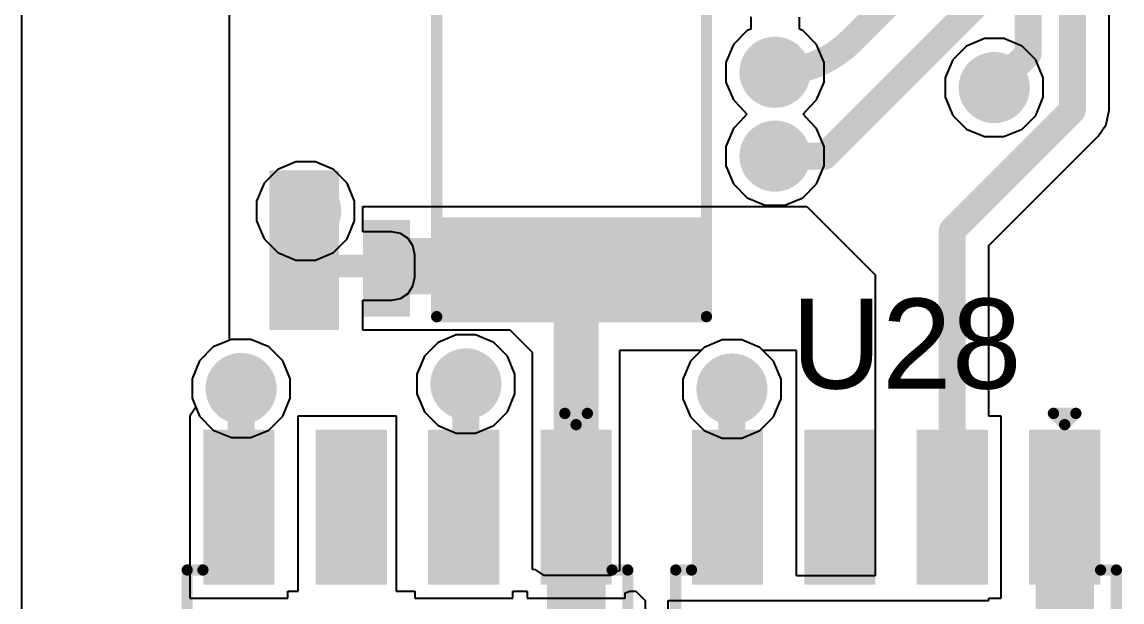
# Model space of a CAD drawing. Header units: millimetres. Extents: x 0 to 5423, y 0 to 5425.
# Drawn here: x 87.52 to 99.94, y 13.69 to 20.24 of the extents above; entities that cross this region are included whole.
import ezdxf

# ---------------------------------------------------------------- set-up
doc = ezdxf.new("R2010")
doc.units = ezdxf.units.MM
for name, color, linetype in [('BottomLayer', 5, 'Continuous'), ('BottomSolder', 6, 'Continuous'), ('TopLayer', 1, 'Continuous'), ('TopOverlay', 2, 'Continuous'), ('TopPaste', 8, 'Continuous'), ('TopSolder', 216, 'Continuous'), ('ViaHoleLayer', 16, 'Continuous')]:
    doc.layers.add(name, color=color, linetype=linetype)
doc.styles.add('Arial', font='', dxfattribs={"height": 0.2})
doc.styles.get('Arial').set_extended_font_data('Arial')

# ---------------------------------------------------------------- blocks, each defined once
blk = doc.blocks.new('N___T___P___53')
at = {"layer": 'TopLayer'}
for points in [[(-0.699, -0.318), (-0.699, 0.318), (-0.241, 0.318), (-0.241, -0.318)], [(0.241, -0.318), (0.241, 0.318), (0.699, 0.318), (0.699, -0.318)], [(-0.385, -0.126), (0.377, -0.126), (0.377, 0.128), (-0.385, 0.128)]]:
    blk.add_hatch(color=1, dxfattribs=at).paths.add_polyline_path(points)
at = {"layer": 'TopPaste'}
for points in [[(-0.699, -0.318), (-0.699, 0.318), (-0.241, 0.318), (-0.241, -0.318)], [(0.241, -0.318), (0.241, 0.318), (0.699, 0.318), (0.699, -0.318)]]:
    blk.add_hatch(color=8, dxfattribs=at).paths.add_polyline_path(points)
blk = doc.blocks.new('SOIC_8_114')
at = {"layer": 'TopLayer'}
for points in [[(-1.925, 2.205), (-1.925, 1.605), (-3.475, 1.605), (-3.475, 2.205)], [(3.475, 2.205), (3.475, 1.605), (1.925, 1.605), (1.925, 2.205)], [(-1.925, 0.935), (-1.925, 0.335), (-3.475, 0.335), (-3.475, 0.935)], [(3.475, 0.935), (3.475, 0.335), (1.925, 0.335), (1.925, 0.935)], [(-1.925, -0.335), (-1.925, -0.935), (-3.475, -0.935), (-3.475, -0.335)], [(3.475, -0.335), (3.475, -0.935), (1.925, -0.935), (1.925, -0.335)], [(-1.925, -1.605), (-1.925, -2.205), (-3.475, -2.205), (-3.475, -1.605)], [(3.475, -1.605), (3.475, -2.205), (1.925, -2.205), (1.925, -1.605)]]:
    blk.add_hatch(color=1, dxfattribs=at).paths.add_polyline_path(points)
at = {"layer": 'TopOverlay'}
blk.add_hatch(color=2, dxfattribs=at).paths.add_polyline_path([(-1.834, 1.578), (-1.503, 1.578), (-1.503, 2.239), (-1.834, 2.239)])
at = {"layer": 'TopPaste'}
for points in [[(-1.925, 2.205), (-1.925, 1.605), (-3.475, 1.605), (-3.475, 2.205)], [(3.475, 2.205), (3.475, 1.605), (1.925, 1.605), (1.925, 2.205)], [(-1.925, 0.935), (-1.925, 0.335), (-3.475, 0.335), (-3.475, 0.935)], [(3.475, 0.935), (3.475, 0.335), (1.925, 0.335), (1.925, 0.935)], [(-1.925, -0.335), (-1.925, -0.935), (-3.475, -0.935), (-3.475, -0.335)], [(3.475, -0.335), (3.475, -0.935), (1.925, -0.935), (1.925, -0.335)], [(-1.925, -1.605), (-1.925, -2.205), (-3.475, -2.205), (-3.475, -1.605)], [(3.475, -1.605), (3.475, -2.205), (1.925, -2.205), (1.925, -1.605)]]:
    blk.add_hatch(color=8, dxfattribs=at).paths.add_polyline_path(points)
at = {"layer": 'TopSolder'}
for points in [[(-1.823, 2.307), (-1.823, 1.503), (-3.577, 1.503), (-3.577, 2.307)], [(3.577, 2.307), (3.577, 1.503), (1.823, 1.503), (1.823, 2.307)], [(-1.823, 1.037), (-1.823, 0.233), (-3.577, 0.233), (-3.577, 1.037)], [(3.577, 1.037), (3.577, 0.233), (1.823, 0.233), (1.823, 1.037)], [(-1.823, -0.233), (-1.823, -1.037), (-3.577, -1.037), (-3.577, -0.233)], [(3.577, -0.233), (3.577, -1.037), (1.823, -1.037), (1.823, -0.233)], [(-1.823, -1.503), (-1.823, -2.307), (-3.577, -2.307), (-3.577, -1.503)], [(3.577, -1.503), (3.577, -2.307), (1.823, -2.307), (1.823, -1.503)]]:
    blk.add_hatch(color=216, dxfattribs=at).paths.add_polyline_path(points)
at = {"layer": 'TopOverlay', "const_width": 0.127}
for points in [[(1.991, 2.489), (-1.991, 2.489)], [(-1.991, 2.311), (-1.991, 2.489)], [(1.991, 2.311), (1.991, 2.489)], [(-3.759, 1.778), (-3.759, 2.032)], [(-3.632, 1.905), (-3.759, 2.032)], [(-3.759, 1.778), (-3.632, 1.905)], [(-1.991, -2.489), (-1.991, -2.311)], [(1.991, -2.489), (1.991, -2.311)], [(1.991, -2.489), (-1.991, -2.489)]]:
    blk.add_lwpolyline(points, dxfattribs=at)
at = {"layer": 'TopOverlay', "const_width": 0.0635}
for points in [[(-2.022, 2.489, 1), (-1.959, 2.489, 1)], [(-2.022, 2.489, 1), (-1.959, 2.489, 1)], [(1.959, 2.489, 1), (2.022, 2.489, 1)], [(1.959, 2.489, 1), (2.022, 2.489, 1)], [(-2.022, 2.311, 1), (-1.959, 2.311, 1)], [(1.959, 2.311, 1), (2.022, 2.311, 1)], [(-3.791, 2.032, 1), (-3.727, 2.032, 1)], [(-3.791, 2.032, 1), (-3.727, 2.032, 1)], [(-3.664, 1.905, 1), (-3.6, 1.905, 1)], [(-3.664, 1.905, 1), (-3.6, 1.905, 1)], [(-3.791, 1.778, 1), (-3.727, 1.778, 1)], [(-3.791, 1.778, 1), (-3.727, 1.778, 1)], [(-2.022, -2.311, 1), (-1.959, -2.311, 1)], [(1.959, -2.311, 1), (2.022, -2.311, 1)], [(-2.022, -2.489, 1), (-1.959, -2.489, 1)], [(-2.022, -2.489, 1), (-1.959, -2.489, 1)], [(1.959, -2.489, 1), (2.022, -2.489, 1)], [(1.959, -2.489, 1), (2.022, -2.489, 1)]]:
    blk.add_lwpolyline(points, format="xyb", close=True, dxfattribs=at)
blk = doc.blocks.new('SOIC_8_115')
at = {"layer": 'TopLayer'}
for points in [[(-1.925, 2.205), (-1.925, 1.605), (-3.475, 1.605), (-3.475, 2.205)], [(3.475, 2.205), (3.475, 1.605), (1.925, 1.605), (1.925, 2.205)], [(-1.925, 0.935), (-1.925, 0.335), (-3.475, 0.335), (-3.475, 0.935)], [(3.475, 0.935), (3.475, 0.335), (1.925, 0.335), (1.925, 0.935)], [(-1.925, -0.335), (-1.925, -0.935), (-3.475, -0.935), (-3.475, -0.335)], [(3.475, -0.335), (3.475, -0.935), (1.925, -0.935), (1.925, -0.335)], [(-1.925, -1.605), (-1.925, -2.205), (-3.475, -2.205), (-3.475, -1.605)], [(3.475, -1.605), (3.475, -2.205), (1.925, -2.205), (1.925, -1.605)]]:
    blk.add_hatch(color=1, dxfattribs=at).paths.add_polyline_path(points)
at = {"layer": 'TopOverlay'}
blk.add_hatch(color=2, dxfattribs=at).paths.add_polyline_path([(-1.83, 1.578), (-1.5, 1.578), (-1.5, 2.238), (-1.83, 2.238)])
at = {"layer": 'TopPaste'}
for points in [[(-1.925, 2.205), (-1.925, 1.605), (-3.475, 1.605), (-3.475, 2.205)], [(3.475, 2.205), (3.475, 1.605), (1.925, 1.605), (1.925, 2.205)], [(-1.925, 0.935), (-1.925, 0.335), (-3.475, 0.335), (-3.475, 0.935)], [(3.475, 0.935), (3.475, 0.335), (1.925, 0.335), (1.925, 0.935)], [(-1.925, -0.335), (-1.925, -0.935), (-3.475, -0.935), (-3.475, -0.335)], [(3.475, -0.335), (3.475, -0.935), (1.925, -0.935), (1.925, -0.335)], [(-1.925, -1.605), (-1.925, -2.205), (-3.475, -2.205), (-3.475, -1.605)], [(3.475, -1.605), (3.475, -2.205), (1.925, -2.205), (1.925, -1.605)]]:
    blk.add_hatch(color=8, dxfattribs=at).paths.add_polyline_path(points)
at = {"layer": 'TopSolder'}
for points in [[(-1.823, 2.307), (-1.823, 1.503), (-3.577, 1.503), (-3.577, 2.307)], [(3.577, 2.307), (3.577, 1.503), (1.823, 1.503), (1.823, 2.307)], [(-1.823, 1.037), (-1.823, 0.233), (-3.577, 0.233), (-3.577, 1.037)], [(3.577, 1.037), (3.577, 0.233), (1.823, 0.233), (1.823, 1.037)], [(-1.823, -0.233), (-1.823, -1.037), (-3.577, -1.037), (-3.577, -0.233)], [(3.577, -0.233), (3.577, -1.037), (1.823, -1.037), (1.823, -0.233)], [(-1.823, -1.503), (-1.823, -2.307), (-3.577, -2.307), (-3.577, -1.503)], [(3.577, -1.503), (3.577, -2.307), (1.823, -2.307), (1.823, -1.503)]]:
    blk.add_hatch(color=216, dxfattribs=at).paths.add_polyline_path(points)
at = {"layer": 'TopOverlay', "const_width": 0.127}
for points in [[(1.991, 2.489), (-1.991, 2.489)], [(-1.991, 2.311), (-1.991, 2.489)], [(1.991, 2.311), (1.991, 2.489)], [(-3.759, 1.778), (-3.759, 2.032)], [(-3.632, 1.905), (-3.759, 2.032)], [(-3.759, 1.778), (-3.632, 1.905)], [(-1.991, -2.489), (-1.991, -2.311)], [(1.991, -2.489), (1.991, -2.311)], [(1.991, -2.489), (-1.991, -2.489)]]:
    blk.add_lwpolyline(points, dxfattribs=at)
at = {"layer": 'TopOverlay', "const_width": 0.0635}
for points in [[(-2.022, 2.489, 1), (-1.959, 2.489, 1)], [(-2.022, 2.489, 1), (-1.959, 2.489, 1)], [(1.959, 2.489, 1), (2.022, 2.489, 1)], [(1.959, 2.489, 1), (2.022, 2.489, 1)], [(-2.022, 2.311, 1), (-1.959, 2.311, 1)], [(1.959, 2.311, 1), (2.022, 2.311, 1)], [(-3.791, 2.032, 1), (-3.727, 2.032, 1)], [(-3.791, 2.032, 1), (-3.727, 2.032, 1)], [(-3.664, 1.905, 1), (-3.6, 1.905, 1)], [(-3.664, 1.905, 1), (-3.6, 1.905, 1)], [(-3.791, 1.778, 1), (-3.727, 1.778, 1)], [(-3.791, 1.778, 1), (-3.727, 1.778, 1)], [(-2.022, -2.311, 1), (-1.959, -2.311, 1)], [(1.959, -2.311, 1), (2.022, -2.311, 1)], [(-2.022, -2.489, 1), (-1.959, -2.489, 1)], [(-2.022, -2.489, 1), (-1.959, -2.489, 1)], [(1.959, -2.489, 1), (2.022, -2.489, 1)], [(1.959, -2.489, 1), (2.022, -2.489, 1)]]:
    blk.add_lwpolyline(points, format="xyb", close=True, dxfattribs=at)
blk = doc.blocks.new('RES_2010_181')
at = {"layer": 'TopLayer'}
for points in [[(-2.8, 1.4), (-1.9, 1.4), (-1.9, -1.4), (-2.8, -1.4)], [(1.9, 1.4), (2.8, 1.4), (2.8, -1.4), (1.9, -1.4)]]:
    blk.add_hatch(color=1, dxfattribs=at).paths.add_polyline_path(points)
at = {"layer": 'TopPaste'}
for points in [[(-2.8, 1.4), (-1.9, 1.4), (-1.9, -1.4), (-2.8, -1.4)], [(1.9, 1.4), (2.8, 1.4), (2.8, -1.4), (1.9, -1.4)]]:
    blk.add_hatch(color=8, dxfattribs=at).paths.add_polyline_path(points)
at = {"layer": 'TopSolder'}
for points in [[(-2.902, 1.502), (-1.798, 1.502), (-1.798, -1.502), (-2.902, -1.502)], [(1.798, 1.502), (2.902, 1.502), (2.902, -1.502), (1.798, -1.502)]]:
    blk.add_hatch(color=216, dxfattribs=at).paths.add_polyline_path(points)
at = {"layer": 'TopOverlay', "const_width": 0.127}
for points in [[(-2.921, -1.524), (-2.921, 1.524)], [(2.921, 1.524), (-2.921, 1.524)], [(2.921, -1.524), (2.921, 1.524)], [(2.921, -1.524), (-2.921, -1.524)]]:
    blk.add_lwpolyline(points, dxfattribs=at)
at = {"layer": 'TopOverlay', "const_width": 0.0635}
for points in [[(-2.953, 1.524, 1), (-2.889, 1.524, 1)], [(-2.953, 1.524, 1), (-2.889, 1.524, 1)], [(2.889, 1.524, 1), (2.953, 1.524, 1)], [(2.889, 1.524, 1), (2.953, 1.524, 1)], [(-2.953, -1.524, 1), (-2.889, -1.524, 1)], [(-2.953, -1.524, 1), (-2.889, -1.524, 1)], [(2.889, -1.524, 1), (2.953, -1.524, 1)], [(2.889, -1.524, 1), (2.953, -1.524, 1)]]:
    blk.add_lwpolyline(points, format="xyb", close=True, dxfattribs=at)

msp = doc.modelspace()

# ---------------------------------------------------------------- hatches: boundary and pattern name
at = {"layer": 'BottomLayer'}
h = msp.add_hatch(color=5, dxfattribs=at)
edge = h.paths.add_edge_path()
edge.add_arc((96.024, 19.676), 0.3, 0, 360)
h = msp.add_hatch(color=5, dxfattribs=at)
edge = h.paths.add_edge_path()
edge.add_arc((98.501, 19.503), 0.3, 0, 360)
h = msp.add_hatch(color=5, dxfattribs=at)
edge = h.paths.add_edge_path()
edge.add_arc((96.024, 18.729), 0.3, 0, 360)
h = msp.add_hatch(color=5, dxfattribs=at)
edge = h.paths.add_edge_path()
edge.add_arc((90.721, 18.11), 0.3, 0, 360)
h = msp.add_hatch(color=5, dxfattribs=at)
edge = h.paths.add_edge_path()
edge.add_arc((92.532, 16.156), 0.3, 0, 360)
h = msp.add_hatch(color=5, dxfattribs=at)
edge = h.paths.add_edge_path()
edge.add_arc((89.992, 16.105), 0.3, 0, 360)
h = msp.add_hatch(color=5, dxfattribs=at)
edge = h.paths.add_edge_path()
edge.add_arc((95.538, 16.099), 0.3, 0, 360)
at = {"layer": 'BottomSolder'}
h = msp.add_hatch(color=6, dxfattribs=at)
edge = h.paths.add_edge_path()
edge.add_arc((96.024, 19.676), 0.402, 0, 360)
h = msp.add_hatch(color=6, dxfattribs=at)
edge = h.paths.add_edge_path()
edge.add_arc((98.501, 19.503), 0.402, 0, 360)
h = msp.add_hatch(color=6, dxfattribs=at)
edge = h.paths.add_edge_path()
edge.add_arc((96.024, 18.729), 0.402, 0, 360)
h = msp.add_hatch(color=6, dxfattribs=at)
edge = h.paths.add_edge_path()
edge.add_arc((90.721, 18.11), 0.402, 0, 360)
h = msp.add_hatch(color=6, dxfattribs=at)
edge = h.paths.add_edge_path()
edge.add_arc((92.532, 16.156), 0.402, 0, 360)
h = msp.add_hatch(color=6, dxfattribs=at)
edge = h.paths.add_edge_path()
edge.add_arc((89.992, 16.105), 0.402, 0, 360)
h = msp.add_hatch(color=6, dxfattribs=at)
edge = h.paths.add_edge_path()
edge.add_arc((95.538, 16.099), 0.402, 0, 360)
at = {"layer": 'TopLayer'}
h = msp.add_hatch(color=1, dxfattribs=at)
edge = h.paths.add_edge_path()
edge.add_arc((96.024, 19.676), 0.3, 0, 360)
h = msp.add_hatch(color=1, dxfattribs=at)
edge = h.paths.add_edge_path()
edge.add_arc((98.501, 19.503), 0.3, 0, 360)
h = msp.add_hatch(color=1, dxfattribs=at)
edge = h.paths.add_edge_path()
edge.add_arc((96.024, 18.729), 0.3, 0, 360)
for points in [[(91.097, 16.764), (91.097, 18.568), (90.31, 18.568), (90.31, 16.764)], [(91.902, 18.009), (91.369, 18.009), (91.369, 16.916), (91.902, 16.916)], [(91.369, 17.17), (92.759, 17.17), (92.759, 17.805), (91.369, 17.805)]]:
    msp.add_hatch(color=1, dxfattribs=at).paths.add_polyline_path(points)
h = msp.add_hatch(color=1, dxfattribs=at)
edge = h.paths.add_edge_path()
edge.add_arc((90.721, 18.11), 0.3, 0, 360)
h = msp.add_hatch(color=1, dxfattribs=at)
edge = h.paths.add_edge_path()
edge.add_arc((92.532, 16.156), 0.3, 0, 360)
h = msp.add_hatch(color=1, dxfattribs=at)
edge = h.paths.add_edge_path()
edge.add_arc((89.992, 16.105), 0.3, 0, 360)
h = msp.add_hatch(color=1, dxfattribs=at)
edge = h.paths.add_edge_path()
edge.add_arc((95.538, 16.099), 0.3, 0, 360)
at = {"layer": 'TopSolder'}
h = msp.add_hatch(color=216, dxfattribs=at)
edge = h.paths.add_edge_path()
edge.add_arc((96.024, 19.676), 0.402, 0, 360)
h = msp.add_hatch(color=216, dxfattribs=at)
edge = h.paths.add_edge_path()
edge.add_arc((98.501, 19.503), 0.402, 0, 360)
h = msp.add_hatch(color=216, dxfattribs=at)
edge = h.paths.add_edge_path()
edge.add_arc((96.024, 18.729), 0.402, 0, 360)
h = msp.add_hatch(color=216, dxfattribs=at)
edge = h.paths.add_edge_path()
edge.add_arc((90.721, 18.11), 0.402, 0, 360)
h = msp.add_hatch(color=216, dxfattribs=at)
edge = h.paths.add_edge_path()
edge.add_arc((92.532, 16.156), 0.402, 0, 360)
h = msp.add_hatch(color=216, dxfattribs=at)
edge = h.paths.add_edge_path()
edge.add_arc((89.992, 16.105), 0.402, 0, 360)
h = msp.add_hatch(color=216, dxfattribs=at)
edge = h.paths.add_edge_path()
edge.add_arc((95.538, 16.099), 0.402, 0, 360)
at = {"layer": 'ViaHoleLayer'}
h = msp.add_hatch(color=16, dxfattribs=at)
edge = h.paths.add_edge_path()
edge.add_arc((96.024, 19.676), 0.15, 0, 360)
h = msp.add_hatch(color=16, dxfattribs=at)
edge = h.paths.add_edge_path()
edge.add_arc((98.501, 19.503), 0.15, 0, 360)
h = msp.add_hatch(color=16, dxfattribs=at)
edge = h.paths.add_edge_path()
edge.add_arc((96.024, 18.729), 0.15, 0, 360)
h = msp.add_hatch(color=16, dxfattribs=at)
edge = h.paths.add_edge_path()
edge.add_arc((90.721, 18.11), 0.15, 0, 360)
h = msp.add_hatch(color=16, dxfattribs=at)
edge = h.paths.add_edge_path()
edge.add_arc((92.532, 16.156), 0.15, 0, 360)
h = msp.add_hatch(color=16, dxfattribs=at)
edge = h.paths.add_edge_path()
edge.add_arc((89.992, 16.105), 0.15, 0, 360)
h = msp.add_hatch(color=16, dxfattribs=at)
edge = h.paths.add_edge_path()
edge.add_arc((95.538, 16.099), 0.15, 0, 360)

# ---------------------------------------------------------------- linework, layer by layer
at = {"layer": 'BottomLayer'}
for p, q in [((95.753, 20.301), (95.753, 20.164)), ((96.302, 20.161), (96.302, 20.299)), ((95.71, 20.146), (95.554, 19.99)), ((95.753, 20.164), (95.71, 20.146)), ((96.338, 20.146), (96.302, 20.161)), ((96.494, 19.99), (96.338, 20.146)), ((98.391, 20.057), (98.187, 19.972)), ((98.611, 20.057), (98.391, 20.057)), ((98.815, 19.972), (98.611, 20.057)), ((95.554, 19.99), (95.47, 19.787)), ((96.578, 19.787), (96.494, 19.99)), ((98.187, 19.972), (98.032, 19.817)), ((98.971, 19.817), (98.815, 19.972)), ((95.47, 19.787), (95.47, 19.566)), ((96.578, 19.566), (96.578, 19.787)), ((98.032, 19.817), (97.947, 19.613)), ((99.055, 19.613), (98.971, 19.817)), ((95.47, 19.566), (95.554, 19.363)), ((96.494, 19.363), (96.578, 19.566)), ((97.947, 19.613), (97.947, 19.393)), ((99.055, 19.393), (99.055, 19.613)), ((97.947, 19.393), (98.032, 19.189)), ((98.971, 19.189), (99.055, 19.393)), ((95.554, 19.363), (95.632, 19.286)), ((95.632, 19.286), (95.707, 19.203)), ((96.342, 19.203), (96.417, 19.286)), ((96.417, 19.286), (96.494, 19.363)), ((95.707, 19.203), (95.632, 19.12)), ((96.417, 19.12), (96.342, 19.203)), ((98.032, 19.189), (98.187, 19.033)), ((98.815, 19.033), (98.971, 19.189)), ((95.554, 19.042), (95.47, 18.839)), ((95.632, 19.12), (95.554, 19.042)), ((96.494, 19.042), (96.417, 19.12)), ((96.578, 18.839), (96.494, 19.042)), ((98.187, 19.033), (98.391, 18.949)), ((98.611, 18.949), (98.815, 19.033)), ((98.391, 18.949), (98.611, 18.949)), ((95.47, 18.839), (95.47, 18.618)), ((96.578, 18.618), (96.578, 18.839)), ((90.611, 18.664), (90.407, 18.579)), ((90.831, 18.664), (90.611, 18.664)), ((91.035, 18.579), (90.831, 18.664)), ((90.407, 18.579), (90.251, 18.424)), ((91.191, 18.424), (91.035, 18.579)), ((95.47, 18.618), (95.554, 18.415)), ((96.494, 18.415), (96.578, 18.618)), ((90.251, 18.424), (90.167, 18.22)), ((91.275, 18.22), (91.191, 18.424)), ((95.554, 18.415), (95.71, 18.259)), ((96.338, 18.259), (96.494, 18.415)), ((90.167, 18.22), (90.167, 18)), ((91.275, 18), (91.275, 18.22)), ((95.71, 18.259), (95.914, 18.175)), ((95.914, 18.175), (96.134, 18.175)), ((96.134, 18.175), (96.338, 18.259)), ((90.167, 18), (90.251, 17.796)), ((91.191, 17.796), (91.275, 18)), ((90.251, 17.796), (90.407, 17.64)), ((91.035, 17.64), (91.191, 17.796)), ((90.407, 17.64), (90.611, 17.556)), ((90.611, 17.556), (90.831, 17.556)), ((90.831, 17.556), (91.035, 17.64)), ((89.882, 16.659), (89.678, 16.575)), ((90.102, 16.659), (89.882, 16.659)), ((90.306, 16.575), (90.102, 16.659)), ((92.422, 16.71), (92.218, 16.625)), ((92.642, 16.71), (92.422, 16.71)), ((92.846, 16.625), (92.642, 16.71)), ((89.678, 16.575), (89.523, 16.419)), ((90.462, 16.419), (90.306, 16.575)), ((92.218, 16.625), (92.063, 16.469)), ((93.002, 16.469), (92.846, 16.625)), ((95.224, 16.569), (95.068, 16.413)), ((95.428, 16.653), (95.224, 16.569)), ((95.648, 16.653), (95.428, 16.653)), ((95.852, 16.569), (95.648, 16.653)), ((96.008, 16.413), (95.852, 16.569)), ((89.523, 16.419), (89.438, 16.215)), ((90.546, 16.215), (90.462, 16.419)), ((92.063, 16.469), (91.978, 16.266)), ((93.086, 16.266), (93.002, 16.469)), ((95.068, 16.413), (94.984, 16.209)), ((96.092, 16.209), (96.008, 16.413)), ((89.438, 16.215), (89.438, 15.995)), ((90.546, 15.995), (90.546, 16.215)), ((91.978, 16.266), (91.978, 16.045)), ((93.086, 16.045), (93.086, 16.266)), ((94.984, 16.209), (94.984, 15.989)), ((96.092, 15.989), (96.092, 16.209)), ((91.978, 16.045), (92.063, 15.842)), ((93.002, 15.842), (93.086, 16.045)), ((89.438, 15.995), (89.523, 15.791)), ((90.462, 15.791), (90.546, 15.995)), ((94.984, 15.989), (95.068, 15.785)), ((96.008, 15.785), (96.092, 15.989)), ((89.523, 15.791), (89.678, 15.635)), ((90.306, 15.635), (90.462, 15.791)), ((92.063, 15.842), (92.218, 15.686)), ((92.846, 15.686), (93.002, 15.842)), ((95.068, 15.785), (95.224, 15.63)), ((95.852, 15.63), (96.008, 15.785)), ((92.218, 15.686), (92.422, 15.602)), ((92.642, 15.602), (92.846, 15.686)), ((89.678, 15.635), (89.882, 15.551)), ((89.882, 15.551), (90.102, 15.551)), ((90.102, 15.551), (90.306, 15.635)), ((92.422, 15.602), (92.642, 15.602)), ((95.224, 15.63), (95.428, 15.545)), ((95.428, 15.545), (95.648, 15.545)), ((95.648, 15.545), (95.852, 15.63))]:
    msp.add_line(p, q, dxfattribs=at)
at = {"layer": 'TopLayer'}
for p, q in [((99.798, 19.247), (99.798, 24.317)), ((87.516, 11.429), (87.516, 23.533)), ((89.857, 21.505), (89.857, 16.648)), ((99.767, 19.088), (99.798, 19.247)), ((99.677, 18.954), (99.767, 19.088)), ((98.442, 17.719), (99.677, 18.954)), ((91.369, 17.875), (91.369, 18.161)), ((91.369, 18.161), (96.383, 18.161)), ((96.383, 18.161), (97.155, 17.389)), ((91.695, 17.875), (91.369, 17.875)), ((91.794, 17.855), (91.695, 17.875)), ((91.878, 17.799), (91.794, 17.855)), ((91.934, 17.715), (91.878, 17.799)), ((91.954, 17.616), (91.934, 17.715)), ((98.442, 15.794), (98.442, 17.719)), ((91.954, 17.362), (91.954, 17.616)), ((91.934, 17.263), (91.954, 17.362)), ((97.155, 17.389), (97.155, 13.99)), ((91.794, 17.122), (91.878, 17.179)), ((91.878, 17.179), (91.934, 17.263)), ((91.369, 16.764), (91.369, 17.103)), ((91.369, 17.103), (91.695, 17.103)), ((91.695, 17.103), (91.794, 17.122)), ((93.032, 16.764), (91.369, 16.764)), ((93.286, 16.51), (93.032, 16.764)), ((89.678, 16.575), (89.523, 16.419)), ((89.857, 16.648), (89.678, 16.575)), ((95.191, 16.535), (94.267, 16.535)), ((94.267, 16.535), (94.267, 14.047)), ((95.224, 16.569), (95.191, 16.535)), ((95.428, 16.653), (95.224, 16.569)), ((95.648, 16.653), (95.428, 16.653)), ((95.852, 16.569), (95.648, 16.653)), ((95.885, 16.535), (95.852, 16.569)), ((96.267, 16.535), (95.885, 16.535)), ((96.267, 13.99), (96.267, 16.535)), ((89.523, 16.419), (89.438, 16.215)), ((93.286, 14.063), (93.286, 16.51)), ((89.438, 16.215), (89.438, 15.995)), ((89.438, 15.995), (89.48, 15.894)), ((89.48, 15.894), (89.413, 15.794)), ((89.413, 15.794), (89.413, 15.794)), ((89.413, 15.794), (89.413, 13.736)), ((90.636, 13.817), (90.636, 15.798)), ((90.636, 15.798), (91.744, 15.798)), ((91.744, 15.798), (91.744, 13.817)), ((98.581, 15.794), (98.442, 15.794)), ((98.581, 13.736), (98.581, 15.794)), ((93.322, 14.056), (93.286, 14.063)), ((93.406, 14), (93.322, 14.056)), ((94.267, 14.047), (94.232, 14.04)), ((93.409, 13.995), (93.406, 14)), ((94.165, 13.995), (93.409, 13.995)), ((94.181, 14.006), (94.165, 13.995)), ((94.213, 14.031), (94.181, 14.006)), ((94.223, 14.034), (94.213, 14.031)), ((94.232, 14.04), (94.223, 14.034)), ((97.155, 13.99), (96.267, 13.99)), ((90.521, 13.736), (90.521, 13.817)), ((90.521, 13.817), (90.636, 13.817)), ((91.744, 13.817), (91.953, 13.817)), ((91.953, 13.817), (91.953, 13.736)), ((93.061, 13.736), (93.061, 13.817)), ((93.061, 13.817), (93.214, 13.817)), ((93.214, 13.817), (93.223, 13.811)), ((93.223, 13.811), (93.223, 13.736)), ((94.331, 13.796), (94.333, 13.798)), ((94.331, 13.736), (94.331, 13.796)), ((94.333, 13.798), (94.342, 13.803)), ((94.342, 13.803), (94.366, 13.808)), ((94.366, 13.808), (94.381, 13.817)), ((94.381, 13.817), (94.451, 13.817)), ((94.451, 13.817), (94.559, 13.71)), ((89.413, 13.736), (90.521, 13.736)), ((91.953, 13.736), (93.061, 13.736)), ((93.223, 13.736), (94.331, 13.736)), ((94.559, 13.71), (94.559, 7.29)), ((94.818, 7.29), (94.818, 13.71)), ((94.818, 13.71), (98.442, 13.71)), ((98.442, 13.71), (98.442, 13.736)), ((98.442, 13.736), (98.581, 13.736))]:
    msp.add_line(p, q, dxfattribs=at)
for points, const_width in [([(98.884, 19.885), (98.884, 24.329)], 0.305), ([(99.384, 19.247), (99.384, 24.317)], 0.305), ([(96.892, 20.036), (97.884, 21.028)], 0.305), ([(96.585, 18.729), (98.384, 20.528)], 0.305), ([(98.501, 19.503), (98.884, 19.885)], 0.305), ([(98.027, 17.89), (99.384, 19.247)], 0.305), ([(96.024, 18.729), (96.585, 18.729)], 0.305), ([(98.027, 14.799), (98.027, 17.89)], 0.305), ([(93.65, 17.411), (93.726, 17.487)], 0.508), ([(93.777, 14.765), (93.777, 17.411)], 0.508), ([(89.992, 16.105), (89.992, 16.156)], 0.305), ([(92.532, 14.766), (92.532, 16.156)], 0.305), ([(89.992, 14.766), (89.992, 16.105)], 0.305), ([(95.538, 14.811), (95.538, 16.099)], 0.305)]:
    msp.add_lwpolyline(points, dxfattribs=dict(at, const_width=const_width))
at = {"layer": 'TopLayer', "const_width": 0.305}
for points in [[(96.891, 20.035, -0.198801), (96.024, 19.676)], [(96.892, 20.036, -0.000107), (96.891, 20.035)]]:
    msp.add_lwpolyline(points, format="xyb", dxfattribs=at)
at = {"layer": 'TopLayer'}
for points, const_width in [([(96.816, 20.036, 1), (96.968, 20.036, 1)], 0.152), ([(96.816, 20.036, 1), (96.968, 20.036, 1)], 0.152), ([(96.815, 20.035, 1), (96.968, 20.035, 1)], 0.152), ([(96.815, 20.035, 1), (96.968, 20.035, 1)], 0.152), ([(98.807, 19.885, 1), (98.96, 19.885, 1)], 0.152), ([(98.807, 19.885, 1), (98.96, 19.885, 1)], 0.152), ([(95.948, 19.676, 1), (96.1, 19.676, 1)], 0.152), ([(98.425, 19.503, 1), (98.577, 19.503, 1)], 0.152), ([(99.308, 19.247, 1), (99.46, 19.247, 1)], 0.152), ([(99.308, 19.247, 1), (99.46, 19.247, 1)], 0.152), ([(95.948, 18.729, 1), (96.1, 18.729, 1)], 0.152), ([(96.508, 18.729, 1), (96.661, 18.729, 1)], 0.152), ([(96.508, 18.729, 1), (96.661, 18.729, 1)], 0.152), ([(97.951, 17.89, 1), (98.103, 17.89, 1)], 0.152), ([(97.951, 17.89, 1), (98.103, 17.89, 1)], 0.152), ([(93.523, 17.411, 1), (93.777, 17.411, 1)], 0.254), ([(93.599, 17.487, 1), (93.853, 17.487, 1)], 0.254), ([(93.65, 17.411, 1), (93.904, 17.411, 1)], 0.254), ([(89.916, 16.156, 1), (90.068, 16.156, 1)], 0.152), ([(92.456, 16.156, 1), (92.608, 16.156, 1)], 0.152), ([(89.916, 16.105, 1), (90.068, 16.105, 1)], 0.152), ([(89.916, 16.105, 1), (90.068, 16.105, 1)], 0.152), ([(95.462, 16.099, 1), (95.614, 16.099, 1)], 0.152), ([(89.916, 14.766, 1), (90.068, 14.766, 1)], 0.152), ([(92.456, 14.766, 1), (92.608, 14.766, 1)], 0.152), ([(93.65, 14.765, 1), (93.904, 14.765, 1)], 0.254), ([(95.462, 14.811, 1), (95.614, 14.811, 1)], 0.152), ([(97.951, 14.799, 1), (98.103, 14.799, 1)], 0.152)]:
    msp.add_lwpolyline(points, format="xyb", close=True, dxfattribs=dict(at, const_width=const_width))

# ---------------------------------------------------------------- block references
at = {"rotation": 270}
for name, p in [('RES_2010_181', (93.726, 19.837)), ('SOIC_8_114', (91.872, 12.065)), ('SOIC_8_115', (97.392, 12.065))]:
    msp.add_blockref(name, p, dxfattribs=at)
msp.add_blockref('N___T___P___53', (91.318, 17.487))

# ---------------------------------------------------------------- texts
at = {"layer": 'TopOverlay', "style": 'Arial'}
msp.add_text('U28', height=1.016, dxfattribs=at).set_placement((96.207, 16.104))

doc.saveas('drawing.dxf')
